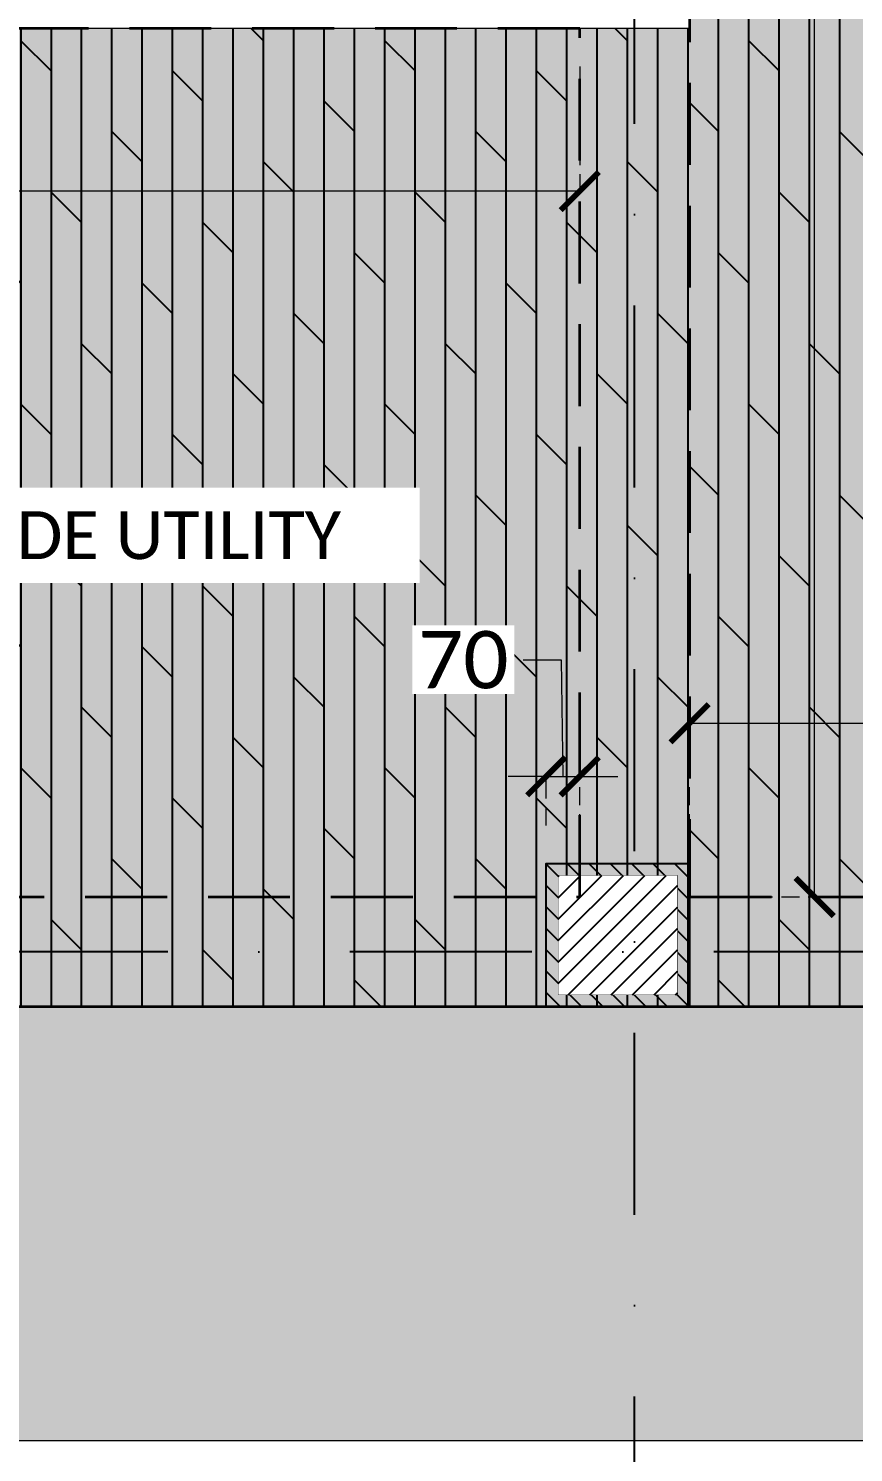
# Model space of a CAD drawing. Header units: millimetres. Extents: x -10000 to 124200, y -12045 to 23620.
# Drawn here: x 44286 to 46013, y -2984 to 0 of the extents above; entities that cross this region are included whole.
import ezdxf

# ---------------------------------------------------------------- set-up
doc = ezdxf.new("R2010")
doc.units = ezdxf.units.MM
doc.header["$LTSCALE"] = 150
doc.set_wipeout_variables(frame=1)
for name, pattern in [('3BHK-W(SB)$0$HIDDEN', [0.375, 0.25, -0.125]), ('DASHDOTX2', [50.8, 25.4, -12.7, 0, -12.7]), ('HIDDENX2', [19.05, 12.7, -6.35])]:
    doc.linetypes.add(name, pattern=pattern)
doc.layers.add('ad-Dimension', color=5, linetype='Continuous', lineweight=0, true_color=0x0000ff)
doc.layers.add('ad-Framing', color=30, linetype='Continuous', lineweight=35, true_color=0xff7f00)
doc.layers.add('ad-Elevation 10', color=8, linetype='Continuous', lineweight=0)
for name, color, linetype in [('ad-Grid', 8, 'DASHDOTX2'), ('ad-MS Columns', 1, 'Continuous'), ('ad-RCC', 3, 'Continuous'), ('ad-RCC Hatch', 125, 'Continuous'), ('ad-Text main', 7, 'Continuous'), ('ad-Verandah', 33, 'Continuous')]:
    doc.layers.add(name, color=color, linetype=linetype)
doc.styles.add('ROMANS-TITLE', font='arial.ttf', dxfattribs={"width": 0.8})
doc.styles.get("Standard").update_dxf_attribs({"font": 'calibril.ttf'})
doc.dimstyles.new('A-75-DIM-INT (Framing)', dxfattribs={"dimscale": 100, "dimtxt": 1.5, "dimasz": 1, "dimexe": 0, "dimexo": 0, "dimgap": 0.5, "dimtad": 0, "dimdec": 0, "dimdsep": 46, "dimtxsty": 'ROMANS-TITLE', "dimblk": 'ARCHTICK', "dimcen": 0.025, "dimclrd": 5, "dimclre": 5, "dimclrt": 256, "dimazin": 2, "dimtfac": 1, "dimtdec": 0, "dimtmove": 1, "dimatfit": 0, "dimldrblk": 'ARCHTICK', "dimfxl": 1, "dimtfill": 1, "dimtolj": 1, "dimtzin": 0, "dimarcsym": 0})

# ---------------------------------------------------------------- blocks, each defined once
blk = doc.blocks.new('zw$3849')
at = {"layer": 'ad-Text main', "insert": (10792.7, -1062.5), "char_height": 100, "width": 1424.195, "attachment_point": 5, "bg_fill": 2}
blk.add_mtext('6\'-9" WIDE UTILITY', dxfattribs=at)
blk = doc.blocks.new('A$C42b14ea2')
at = {"layer": 'ad-RCC Hatch', "transparency": 33554687}
h = blk.add_hatch(dxfattribs=at)
h.set_pattern_fill('ANSI31', color=256, scale=10)
h.set_pattern_definition([(45, (13250, 8645), (-22.45064, 22.45064), [])])
h.paths.add_polyline_path([(0, 0), (300, 0), (300, 300), (0, 300)])
at = {"layer": 'ad-RCC'}
blk.add_lwpolyline([(0, 0), (300, 0), (300, 300), (0, 300)], close=True, dxfattribs=at)
blk = doc.blocks.new('1625E_Columns')
at = {"layer": 'ad-RCC', "xscale": -1}
blk.add_blockref('A$C42b14ea2', (12120, -2050), dxfattribs=at)
blk = doc.blocks.new('zw$B0BD')
blk.add_wipeout([(0, 0), (250, 0), (250, -250), (0, -250)])
at = {"layer": 'ad-MS Columns'}
h = blk.add_hatch(dxfattribs=at)
h.set_pattern_fill('ANSI31', color=256, scale=10)
h.set_pattern_definition([(45, (4e-12, -250), (-22.4506, 22.4506), [])])
h.paths.add_polyline_path([(0, 0), (250, 0), (250, -250), (0, -250)])
at = {"layer": 'ad-MS Columns', "const_width": 1}
blk.add_lwpolyline([(0, 0), (250, 0), (250, -250), (0, -250)], close=True, dxfattribs=at)
blk = doc.blocks.new('zw$BD87')
at = {"layer": 'ad-MS Columns'}
blk.add_blockref('zw$B0BD', (-275, -1775), dxfattribs=at)
blk = doc.blocks.new('zw$3055')
at = {"transparency": 33554559}
h = blk.add_hatch(dxfattribs=at)
h.set_pattern_fill('GRASS', color=74, angle=180)
h.set_pattern_definition([(270, (14550, -10400), (17.960512, -17.960512), [4.7625, -31.158524]), (225, (14550, -10400), (17.96051, -17.96051), [4.7625, -20.6375]), (315, (14550, -10400), (17.96051, 17.96051), [4.7625, -20.6375])])
h.paths.add_polyline_path([(14550, -16580), (9750, -16580), (9750, -15670), (13640, -15670), (13640, -10475), (14550, -10475)])
h = blk.add_hatch(color=256, dxfattribs=at)
h.dxf.hatch_style = 1
h.set_gradient(color1=(153, 204, 0), color2=(63, 127, 0), tint=1, name='INVSPHERICAL')
h.paths.add_polyline_path([(14550, -16580), (9750, -16580), (9750, -15670), (13640, -15670), (13640, -10475), (14550, -10475)])
at = {"layer": 'ad-Verandah', "transparency": 33554559}
h = blk.add_hatch(color=256, dxfattribs=at)
h.dxf.hatch_style = 1
h.paths.add_polyline_path([(13640, -8875), (12120, -8875), (12120, -13620), (6200, -13620), (6200, -15670), (13640, -15670)])
at = {"layer": 'ad-Verandah', "transparency": 33554687}
h = blk.add_hatch(dxfattribs=at)
h.set_pattern_fill('DOLMIT', color=256, scale=10, angle=90)
h.set_pattern_definition([(90, (-1084315.54, 661200.024), (-63.5, 5e-14), []), (135, (-1084315.54, 661200.02), (-126.999913, -126.999913), [89.80256, -179.605122])])
h.paths.add_polyline_path([(13640, -8875), (12120, -8875), (12120, -13620), (6200, -13620), (6200, -15670), (13640, -15670)])
at = {"layer": 'ad-Elevation 10'}
blk.add_lwpolyline([(14550, -16580), (9750, -16580), (9750, -15670), (13640, -15670), (13640, -10475), (14550, -10475)], close=True, dxfattribs=at)
at = {"layer": 'ad-Verandah', "lineweight": 9}
blk.add_lwpolyline([(13640, -8875), (12120, -8875), (12120, -13620), (6200, -13620), (6200, -15670), (13640, -15670)], close=True, dxfattribs=at)
blk = doc.blocks.new('1625_East Villa')
at = {"layer": 'ad-Verandah', "rotation": 360}
blk.add_blockref('zw$3055', (0, 13620), dxfattribs=at)
blk.add_blockref('1625E_Columns', (0, 0))
at = {"layer": 'ad-MS Columns'}
blk.add_blockref('zw$BD87', (12120, 0), dxfattribs=at)
at = {"layer": 'ad-Text main'}
blk.add_blockref('zw$3849', (0, 0), dxfattribs=at)
blk = doc.blocks.new('1625E_Grid')
at = {"layer": 'ad-Grid', "ltscale": 0.1}
for points in [[(12005, -4010), (12005, 16020)], [(15600, -1935), (-1800, -1935)]]:
    blk.add_lwpolyline(points, dxfattribs=at)
blk = doc.blocks.new('zw$7E9D')
at = {"layer": 'ad-Framing'}
blk.add_lwpolyline([(0, 0), (13540, 0), (13540, -4975), (12120, -4975), (12120, -8875), (13540, -8875), (13540, -15670), (2480, -15670), (2480, -13620), (0, -13620), (0, -8875), (2830, -8875), (2830, -4975), (0, -4975)], close=True, dxfattribs=at)
at = {"layer": 'ad-Framing', "linetype": 'HIDDENX2', "ltscale": 0.09}
for points in [[(12120, -15440), (13310, -15440), (13310, -9105), (12120, -9105)], [(8540, -15440), (11890, -15440), (11890, -13620), (8540, -13620)]]:
    blk.add_lwpolyline(points, close=True, dxfattribs=at)
blk = doc.blocks.new('_ArchTick')
at = {"color": 0, "linetype": 'ByBlock', "const_width": 0.15}
blk.add_lwpolyline([(-0.5, -0.5), (0.5, 0.5)], dxfattribs=at)
blk = doc.blocks.new('*D57')
at = {"layer": 'ad-Dimension', "linetype": '3BHK-W(SB)$0$HIDDEN', "lineweight": -2, "transparency": 16777216}
for p, q in [((11890, -15130), (11890, -14846)), ((13080, -15130), (13080, -14846))]:
    blk.add_line(p, q, dxfattribs=at)
at = {"layer": 'ad-Dimension', "lineweight": -2, "transparency": 16777216}
for p, q in [((11890, -14846), (12271.7, -14846)), ((13080, -14846), (12698.3, -14846))]:
    blk.add_line(p, q, dxfattribs=at)
at = {"layer": 'Defpoints', "color": 0, "transparency": 16777216}
for p in [(13080, -14846), (11890, -15210), (13080, -15210)]:
    blk.add_point(p, dxfattribs=at)
at = {"layer": 'ad-Dimension', "lineweight": -2, "transparency": 16777216, "xscale": 80, "yscale": 80, "zscale": 80, "rotation": 180}
blk.add_blockref('_ArchTick', (11890, -14846), dxfattribs=at)
at = {"layer": 'ad-Dimension', "lineweight": -2, "transparency": 16777216, "xscale": 80, "yscale": 80, "zscale": 80}
blk.add_blockref('_ArchTick', (13080, -14846), dxfattribs=at)
at = {"layer": 'ad-Dimension', "transparency": 16777216, "insert": (12485, -14846), "char_height": 120, "attachment_point": 5, "bg_fill": 3, "box_fill_scale": 1.1, "bg_fill_color": 257, "bg_fill_transparency": 0}
blk.add_mtext('\\A1;1190', dxfattribs=at)
blk = doc.blocks.new('*D59')
at = {"layer": 'ad-Dimension', "lineweight": -2, "transparency": 16777216}
for p, q in [((11541.4, -14713.4), (11621.4, -14713.4)), ((11621.4, -14713.4), (11625, -14957.2)), ((11590, -14957.2), (11510, -14957.2)), ((11590, -14957.2), (11660, -14957.2)), ((11660, -14957.2), (11740, -14957.2))]:
    blk.add_line(p, q, dxfattribs=at)
at = {"layer": 'ad-Dimension', "linetype": '3BHK-W(SB)$0$HIDDEN', "lineweight": -2, "transparency": 16777216}
for p, q in [((11590, -15060), (11590, -14957.2)), ((11660, -15130), (11660, -14957.2))]:
    blk.add_line(p, q, dxfattribs=at)
at = {"layer": 'Defpoints', "color": 0, "transparency": 16777216}
for p in [(11660, -14957.2), (11590, -15140), (11660, -15210)]:
    blk.add_point(p, dxfattribs=at)
at = {"layer": 'ad-Dimension', "lineweight": -2, "transparency": 16777216, "xscale": 80, "yscale": 80, "zscale": 80}
blk.add_blockref('_ArchTick', (11590, -14957.2), dxfattribs=at)
at = {"layer": 'ad-Dimension', "lineweight": -2, "transparency": 16777216, "xscale": 80, "yscale": 80, "zscale": 80, "rotation": 180}
blk.add_blockref('_ArchTick', (11660, -14957.2), dxfattribs=at)
at = {"layer": 'ad-Dimension', "transparency": 16777216, "insert": (11416.2, -14713.4), "char_height": 120, "attachment_point": 5, "bg_fill": 3, "box_fill_scale": 1.1, "bg_fill_color": 257, "bg_fill_transparency": 0}
blk.add_mtext('\\A1;70', dxfattribs=at)
blk = doc.blocks.new('*D62')
at = {"layer": 'ad-Dimension', "linetype": '3BHK-W(SB)$0$HIDDEN', "lineweight": -2, "transparency": 16777216}
for p, q in [((8310, -13470), (8310, -13730.7)), ((11660, -13470), (11660, -13730.7))]:
    blk.add_line(p, q, dxfattribs=at)
at = {"layer": 'ad-Dimension', "lineweight": -2, "transparency": 16777216}
for p, q in [((8310, -13730.7), (9766.1, -13730.7)), ((11660, -13730.7), (10203.9, -13730.7))]:
    blk.add_line(p, q, dxfattribs=at)
at = {"layer": 'Defpoints', "color": 0, "transparency": 16777216}
for p in [(8310, -13390), (11660, -13390), (11660, -13730.7)]:
    blk.add_point(p, dxfattribs=at)
at = {"layer": 'ad-Dimension', "lineweight": -2, "transparency": 16777216, "xscale": 80, "yscale": 80, "zscale": 80, "rotation": 180}
blk.add_blockref('_ArchTick', (8310, -13730.7), dxfattribs=at)
at = {"layer": 'ad-Dimension', "lineweight": -2, "transparency": 16777216, "xscale": 80, "yscale": 80, "zscale": 80}
blk.add_blockref('_ArchTick', (11660, -13730.7), dxfattribs=at)
at = {"layer": 'ad-Dimension', "transparency": 16777216, "insert": (9985, -13730.7), "char_height": 120, "attachment_point": 5, "bg_fill": 3, "box_fill_scale": 1.1, "bg_fill_color": 257, "bg_fill_transparency": 0}
blk.add_mtext('\\A1;3350', dxfattribs=at)
blk = doc.blocks.new('*D63')
at = {"layer": 'ad-Dimension', "linetype": '3BHK-W(SB)$0$HIDDEN', "lineweight": -2, "transparency": 16777216}
for p, q in [((11970, -8875), (12152, -8875)), ((11970, -15210), (12152, -15210))]:
    blk.add_line(p, q, dxfattribs=at)
at = {"layer": 'ad-Dimension', "lineweight": -2, "transparency": 16777216}
for p, q in [((12152, -8875), (12152, -11822.5)), ((12152, -15210), (12152, -12262.5))]:
    blk.add_line(p, q, dxfattribs=at)
at = {"layer": 'Defpoints', "color": 0, "transparency": 16777216}
for p in [(11890, -8875), (12152, -8875), (11890, -15210)]:
    blk.add_point(p, dxfattribs=at)
at = {"layer": 'ad-Dimension', "lineweight": -2, "transparency": 16777216, "xscale": 80, "yscale": 80, "zscale": 80}
for p, rotation in [((12152, -8875), 90), ((12152, -15210), 270)]:
    blk.add_blockref('_ArchTick', p, dxfattribs=dict(at, rotation=rotation))
at = {"layer": 'ad-Dimension', "transparency": 16777216, "insert": (12152, -12042.5), "char_height": 120, "attachment_point": 5, "rotation": 90, "bg_fill": 3, "box_fill_scale": 1.1, "bg_fill_color": 257, "bg_fill_transparency": 0}
blk.add_mtext('\\A1;6335', dxfattribs=at)
blk = doc.blocks.new('zw$7D19')
at = {"layer": 'ad-Dimension'}
for base, p1, p2, picture, middle in [((11660, -13730.7), (8310, -13390), (11660, -13390), '*D62', (9985, -13730.7)), ((13080, -14846), (11890, -15210), (13080, -15210), '*D57', (12485, -14846))]:
    dim = blk.add_linear_dim(base=base, p1=p1, p2=p2, dimstyle='A-75-DIM-INT (Framing)', override={"dimscale": 80, "dimexo": 1, "dimtxsty": 'Standard', "dimblk": 'ArchTick', "dimclrd": 256, "dimclre": 256, "dimfxl": 10, "dimtfill": 1, "dimtfillclr": 0}, dxfattribs=at)
    dim.commit()
    dim.dimension.update_dxf_attribs({"geometry": picture, "text_midpoint": middle})
dim = blk.add_linear_dim(base=(11660, -14957.2), p1=(11590, -15140), p2=(11660, -15210), dimstyle='A-75-DIM-INT (Framing)', override={"dimscale": 80, "dimexo": 1, "dimtxsty": 'Standard', "dimblk": 'ArchTick', "dimclrd": 256, "dimclre": 256, "dimfxl": 10, "dimtfill": 1, "dimtfillclr": 0}, dxfattribs=at)
dim.commit()
dim.dimension.update_dxf_attribs({"geometry": '*D59', "text_midpoint": (11501.4, -14713.4), "dimtype": 128})
dim = blk.add_linear_dim(base=(12152, -8875), p1=(11890, -15210), p2=(11890, -8875), angle=90, dimstyle='A-75-DIM-INT (Framing)', override={"dimscale": 80, "dimexo": 1, "dimtxsty": 'Standard', "dimblk": 'ArchTick', "dimclrd": 256, "dimclre": 256, "dimfxl": 10, "dimtfill": 1, "dimtfillclr": 0}, dxfattribs=at)
dim.commit()
dim.dimension.update_dxf_attribs({"geometry": '*D63', "text_midpoint": (12152, -12042.5)})

msp = doc.modelspace()

# ---------------------------------------------------------------- block references
at = {"linetype": 'HIDDENX2', "ltscale": 0.09}
msp.add_blockref('1625_East Villa', (33550, 0), dxfattribs=at)

# ---------------------------------------------------------------- next in the draw order: block references
at = {"layer": 'ad-Framing', "linetype": 'HIDDENX2', "ltscale": 0.09}
msp.add_blockref('1625E_Grid', (33550, 0), dxfattribs=at)

# ---------------------------------------------------------------- next in the draw order: block references
at = {"layer": 'ad-Framing'}
msp.add_blockref('zw$7E9D', (33550, 13620), dxfattribs=at)

# ---------------------------------------------------------------- next in the draw order: block references
at = {"layer": 'ad-Dimension'}
msp.add_blockref('zw$7D19', (33780, 13390), dxfattribs=at)

doc.saveas('drawing.dxf')
